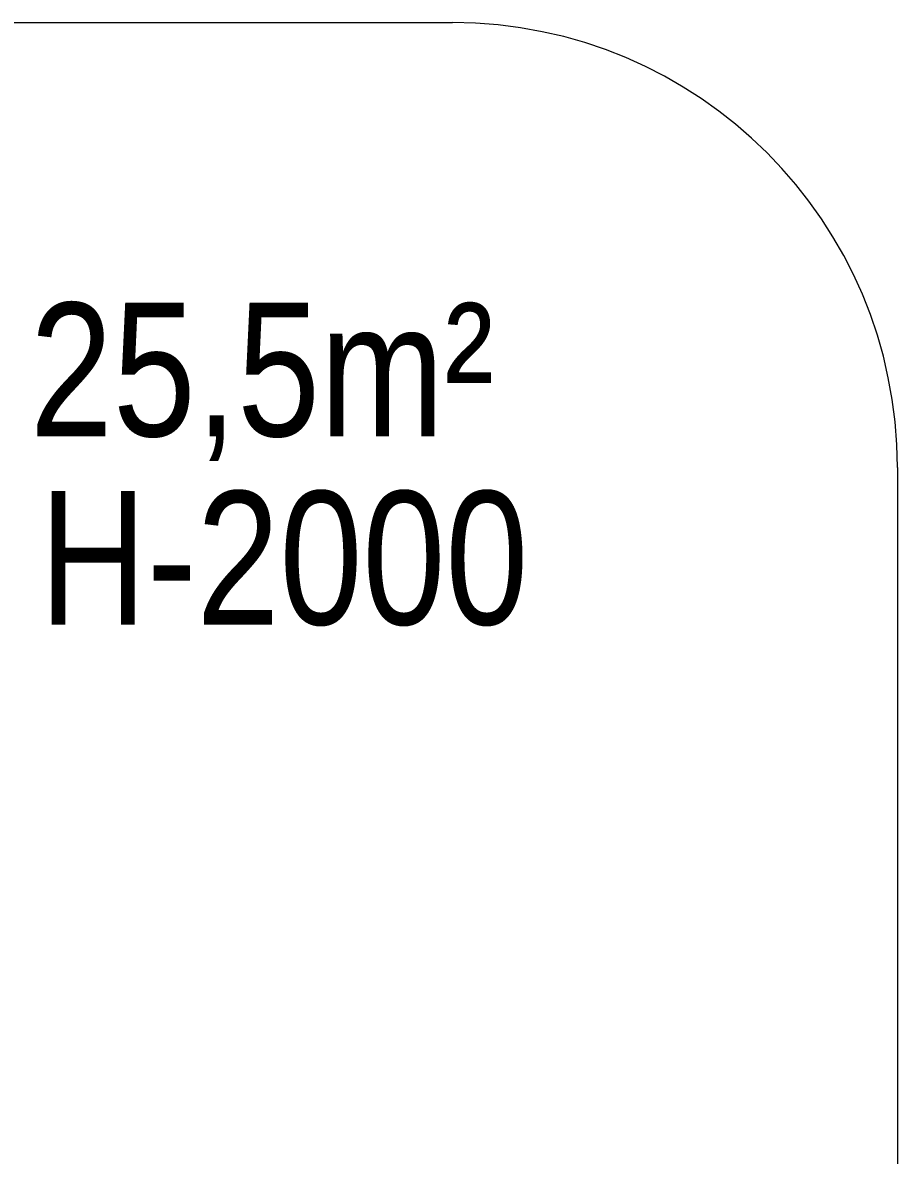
# Model space of a CAD drawing. Header units: millimetres. Extents: x -3610 to 3658, y -2763 to 1922.
# Drawn here: x 1692 to 3658, y -624 to 1922 of the extents above; entities that cross this region are included whole.
import ezdxf

# ---------------------------------------------------------------- set-up
doc = ezdxf.new("R2010")
doc.units = ezdxf.units.MM
doc.layers.add('DIKOM_ЗОНА', color=80, linetype='Continuous')
doc.layers.add('DIKOM_РАЗМЕР_ОБЪЕКТА', color=7, linetype='Continuous')
doc.styles.add('style1', font='arial.ttf', dxfattribs={"width": 0.8})

msp = doc.modelspace()

# ---------------------------------------------------------------- linework, layer by layer
at = {"layer": 'DIKOM_ЗОНА', "color": 3, "lineweight": 15}
for p, q in [((-1441.519, 1922.402), (2658.481, 1922.402)), ((3658.481, 922.402), (3658.481, -1077.598))]:
    msp.add_line(p, q, dxfattribs=at)
msp.add_arc((2658.481, 922.402), 1000, 0, 90, dxfattribs=at)

# ---------------------------------------------------------------- texts
at = {"layer": 'DIKOM_РАЗМЕР_ОБЪЕКТА', "insert": (1708.008, 1292.521), "char_height": 300, "attachment_point": 1, "style": 'style1'}
msp.add_mtext_dynamic_manual_height_columns('25,5m²', width=1186.35651, gutter_width=20, heights=[0], dxfattribs=at)
at = {"layer": 'DIKOM_РАЗМЕР_ОБЪЕКТА', "insert": (1729.132, 868.961), "char_height": 300, "width": 300, "attachment_point": 1, "style": 'style1'}
msp.add_mtext('H-2000', dxfattribs=at)

doc.saveas('drawing.dxf')
